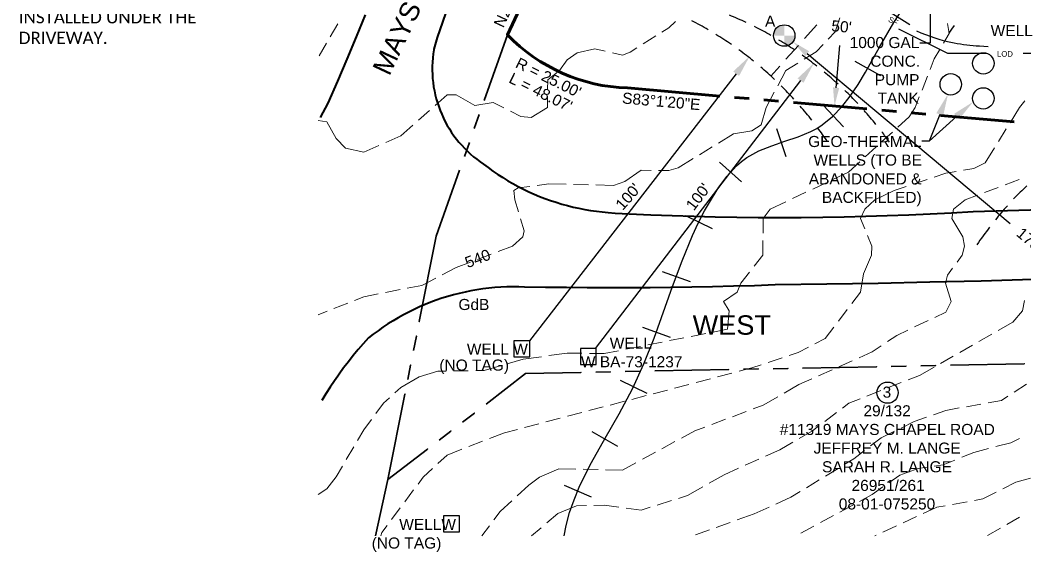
# Model space of a CAD drawing. Header units: inches. Extents: x -415 to 14109, y -1276 to 3235.
# Drawn here: x 8030 to 11391, y -1276 to 503 of the extents above; entities that cross this region are included whole.
import ezdxf

# ---------------------------------------------------------------- set-up
doc = ezdxf.new("R2010")
doc.units = ezdxf.units.IN
doc.header["$MEASUREMENT"] = 0
doc.layers.add('Contours', color=7, linetype='Continuous', true_color=0x757575)
for name, color, linetype in [('Parcels', 7, 'Continuous'), ('PDF_0', 7, 'Continuous'), ('Road_Edge_Of_Pavement', 7, 'Continuous'), ('SOIL', 7, 'Continuous'), ('Text', 7, 'Continuous'), ('Zoning', 7, 'Continuous')]:
    doc.layers.add(name, color=color, linetype=linetype)
doc.styles.add('PDF Arial', font='arial.ttf')
doc.styles.add('PDF Calibri', font='calibri.ttf')

msp = doc.modelspace()

# ---------------------------------------------------------------- hatches: boundary and pattern name
at = {"layer": 'PDF_0', "transparency": 33554559}
h = msp.add_hatch(color=256, dxfattribs=at)
h.paths.add_polyline_path([(10586.13178, 451.42816), (10586.13178, 487.26921), (10572.92631, 484.76331), (10560.77596, 476.78398), (10552.79663, 464.63363), (10550.27424, 451.42816)], flags=0)
h.paths.add_polyline_path([(10586.13178, 415.58711), (10599.32076, 418.1095), (10611.47111, 426.08883), (10619.45044, 438.23918), (10621.97283, 451.42816), (10586.13178, 451.42816)], flags=0)

# ---------------------------------------------------------------- linework, layer by layer
at = {"layer": 'Contours', "lineweight": 20}
for points in [[(10772.03046, 510.84452), (10756.40152, 463.74337), (10733.35377, 439.47565)], [(9092.54567, 490.18728), (9067.53607, 447.52092)], [(10222.98968, 498.51282), (10200.07383, 477.62477), (10177.10852, 463.14987)], [(11131.97423, 491.96779), (11137.79386, 457.79184), (11119.18091, 426.27018)], [(10156.1875, 449.97737), (10114.34546, 423.6159)], [(9055.03951, 426.18775), (9030.02991, 383.5214)], [(9987.12125, 399.10088), (9952.81342, 406.81643), (9893.62787, 393.34719), (9860.09488, 370.38187), (9834.92042, 334.16164), (9794.95781, 303.24996), (9794.57862, 269.25537)], [(10093.42444, 410.4434), (10070.47561, 395.9685), (10045.54844, 385.96136), (10011.2406, 393.67691)], [(10716.3235, 421.55512), (10693.25927, 397.30388), (10653.0164, 372.2613)], [(11106.61841, 404.98646), (11088.00546, 373.4648), (11074.12406, 338.0359)], [(10632.01294, 359.20421), (10591.75358, 334.16164), (10564.36996, 283.23569)], [(11065.10609, 315.02113), (11047.05368, 268.9751)], [(9648.16445, 209.80604), (9612.83447, 227.71008), (9551.02761, 217.60402), (9489.20426, 252.63725), (9458.30908, 252.55482), (9418.09917, 217.027)], [(9794.31484, 244.52603), (9793.93566, 210.53143), (9739.23436, 176.85007), (9705.553, 180.74082), (9670.22302, 198.64486)], [(10552.66474, 261.45738), (10525.26463, 210.53143), (10509.1411, 153.02747), (10478.24592, 132.66699), (10416.42257, 122.79174), (10365.82634, 91.64926)], [(11038.03571, 245.96033), (11024.15431, 210.53143), (11004.56867, 179.61976), (10966.66684, 145.13057)], [(11341.89334, 159.80331), (11373.43149, 210.53143), (11390.97283, 233.21648)], [(9399.56866, 200.63969), (9362.50762, 167.89805)], [(9230.6343, 83.68641), (9180.13699, 61.36406), (9118.31364, 74.04197), (9087.41846, 106.76713), (9056.50678, 162.60597), (9027.57346, 166.6451)], [(9343.9771, 151.52723), (9303.7672, 115.99941), (9253.2534, 93.67706)], [(11302.72207, 96.80944), (11328.83625, 138.79986)], [(10948.36713, 128.49597), (10911.7842, 95.22677)], [(10344.75695, 78.69108), (10302.65113, 52.77474)], [(10893.50097, 78.59217), (10856.91804, 45.30648)], [(11185.83473, 0.81015), (11220.01067, 6.6133), (11258.11034, 25.09436), (11289.66497, 75.82248)], [(10281.58173, 39.81656), (10230.9855, 8.67408), (10200.07383, -0.01416), (10166.07923, 0.18368)], [(10141.34989, 0.31557), (10107.3553, 0.52989), (10053.39588, -36.72898), (10014.63676, -50.06634), (9955.89634, -48.66501)], [(10838.63481, 28.67187), (10800.71649, -5.81731), (10748.35624, -30.59611)], [(11017.01577, -46.27451), (11063.86963, -30.49719)], [(11087.31304, -22.60029), (11127.29214, -9.13104), (11161.46808, -3.32789)], [(11325.29171, -47.79124), (11371.51909, -30.20044)], [(9735.16227, -53.41304), (9696.53504, -58.6062), (9682.01067, -67.62417), (9684.54955, -98.53584), (9696.76585, -138.39954)], [(9857.01196, -46.32397), (9798.28802, -44.93912), (9759.6608, -50.13228)], [(9931.18349, -48.08799), (9881.7413, -46.91747)], [(10726.0174, -41.18026), (10681.32325, -62.34858)], [(10855.8794, -195.24404), (10841.80017, -160.35919), (10856.25859, -129.44752), (10889.72563, -98.53584), (10953.59326, -67.62417), (10993.57236, -54.17141)], [(11255.96713, -74.15272), (11302.17802, -56.5784)], [(10658.96792, -72.91625), (10614.27377, -94.08456)], [(11164.36966, -307.36686), (11181.86154, -283.9894), (11188.78576, -253.07772), (11183.31233, -222.16605), (11146.82832, -160.35919), (11152.9447, -129.44752), (11191.8522, -98.53584), (11232.85344, -82.93987)], [(10591.91844, -104.66872), (10539.57468, -129.44752), (10515.70262, -160.35919), (10515.17506, -209.80138)], [(9704.0033, -162.04078), (9716.21959, -201.92096), (9711.83426, -222.16605), (9676.80103, -253.07772), (9629.22178, -271.1796)], [(10514.8948, -234.53072), (10514.36724, -283.9894), (10485.5658, -320.62179)], [(10812.0755, -445.52144), (10840.9264, -407.6196), (10850.96651, -345.79626), (10878.64688, -283.9894), (10879.2239, -253.07772), (10865.12818, -218.17638)], [(9606.10809, -279.98324), (9559.8972, -297.57405)], [(9536.78351, -306.37769), (9489.20426, -324.47957), (9442.28447, -348.82972)], [(11089.62111, -492.01259), (11127.29214, -474.2899), (11144.86645, -438.51479), (11125.42919, -376.70793), (11132.05666, -350.56078), (11149.56503, -327.18331)], [(9420.3413, -360.20522), (9373.4215, -384.55537), (9325.29821, -394.06793)], [(10470.28307, -340.05905), (10441.48163, -376.70793), (10429.05102, -407.6196), (10383.46661, -438.51479), (10402.09604, -469.42646), (10396.35883, -531.23332), (10347.72447, -540.82831)], [(9301.03048, -398.84893), (9252.52801, -408.42743)], [(9228.26028, -413.22492), (9180.13699, -422.73747), (9148.89559, -435.00322)], [(11389.91771, -435.16809), (11382.79566, -469.42646), (11350.71347, -507.39424), (11301.93073, -535.25596)], [(9125.88082, -444.03768), (9079.85128, -462.10658)], [(10767.16702, -504.55861), (10797.10601, -465.20599)], [(9056.83651, -471.14103), (9027.57346, -482.63193)], [(11022.4892, -523.58371), (11067.23282, -502.5308)], [(10689.02231, -580.13147), (10723.36312, -562.145), (10752.19753, -524.24316)], [(10931.48523, -572.6797), (10962.42988, -551.82462), (11000.11739, -534.10193)], [(10250.68654, -559.96882), (10202.16758, -569.53083)], [(10323.45674, -545.60931), (10274.95427, -555.18781)], [(11280.46566, -547.52171), (11237.51904, -572.05322)], [(10032.35946, -603.01435), (9983.72509, -612.60933), (9934.26641, -611.98286)], [(10105.12966, -588.67133), (10056.62718, -598.23334)], [(10177.91634, -574.31183), (10129.39738, -583.89033)], [(10602.46963, -619.59949), (10632.77131, -609.59235), (10667.11212, -591.60588)], [(10836.39268, -626.78749), (10880.03172, -607.33374), (10910.97637, -586.47867)], [(11216.05398, -584.31897), (11173.12385, -608.85047)], [(9774.54786, -623.19349), (9713.46639, -631.86525), (9659.58941, -647.13149)], [(9909.55356, -611.66962), (9860.09488, -611.04314), (9799.01342, -619.7149)], [(10532.02399, -642.86156), (10578.99324, -627.36451)], [(10768.6343, -656.97377), (10813.80656, -636.84409)], [(11151.64229, -621.11623), (11108.71216, -645.64773)], [(9455.22615, -671.20138), (9427.3974, -671.64651), (9365.57406, -691.08377), (9303.7672, -726.01808), (9283.83535, -743.97158)], [(9529.3812, -669.9814), (9479.93901, -670.78922)], [(9635.79978, -653.85787), (9581.93928, -669.10763), (9554.11053, -669.56924)], [(10434.9366, -671.97623), (10478.24592, -660.63371), (10508.5476, -650.62657)], [(10700.87591, -687.17653), (10746.04817, -667.04685)], [(11087.2471, -657.91348), (11038.46435, -685.7752), (11000.90873, -700.51389)], [(10291.42401, -709.5978), (10339.26703, -697.05178)], [(10363.18855, -690.78702), (10411.01509, -678.25748)], [(10586.01637, -744.81238), (10634.65074, -716.68688), (10678.28978, -697.23313)], [(10147.9279, -747.20288), (10195.75444, -734.67335)], [(10219.67595, -728.3921), (10267.51898, -715.86257)], [(10908.83316, -736.6517), (10862.80362, -754.7206)], [(10977.89396, -709.54834), (10931.84793, -727.61724)], [(11396.71004, -715.5823), (11355.08232, -742.25701)], [(9265.4697, -760.54024), (9245.53785, -778.49374), (9220.13257, -813.23021)], [(10004.4153, -784.80796), (10052.24184, -772.27843)], [(10076.16336, -766.01366), (10124.00639, -753.46765)], [(10482.46639, -797.88154), (10515.9664, -785.31903), (10564.61725, -757.19353)], [(10839.78885, -763.75505), (10802.21674, -778.49374), (10780.6033, -794.9305)], [(11334.26022, -755.59437), (11312.7292, -769.37685), (11268.6945, -777.29024)], [(9932.65076, -803.61874), (9980.49379, -791.07273)], [(10413.00992, -823.92978), (10459.31973, -806.56978)], [(11171.34333, -794.74916), (11127.29214, -802.64606), (11085.87874, -817.33528)], [(11244.36083, -781.64261), (11195.677, -790.38031)], [(9205.54226, -833.17855), (9180.13699, -867.89854), (9158.9357, -903.75608)], [(9789.15465, -841.22383), (9836.9812, -828.69429)], [(9860.90271, -822.42953), (9908.74574, -809.88351)], [(10343.56994, -849.97801), (10389.86326, -832.61802)], [(10760.91874, -809.9), (10721.54964, -839.8225)], [(11062.5837, -825.61137), (11021.1703, -840.31708), (10977.15208, -861.89755)], [(9600.32143, -897.04619), (9650.17577, -877.6419), (9693.48509, -866.29938)], [(9717.39011, -860.03461), (9765.23314, -847.48859)], [(10242.2456, -895.52945), (10286.90678, -871.21227), (10320.40679, -858.64977)], [(10701.88157, -854.79199), (10680.25164, -871.21227), (10636.29936, -896.73295)], [(10954.96162, -872.77846), (10910.9434, -894.37542), (10874.69019, -921.94039)], [(9531.19468, -923.95171), (9577.27368, -906.01469)], [(10177.09203, -930.99132), (10220.51675, -907.35008)], [(11373.23365, -897.30997), (11343.64088, -910.94407), (11293.78653, -924.05062)], [(9146.35671, -925.0398), (9121.19873, -967.62372)], [(9427.56227, -980.66432), (9458.30908, -952.3245), (9508.14694, -932.92021)], [(10614.91673, -909.14708), (10570.96445, -934.66775), (10523.33574, -956.08336)], [(10855.00563, -936.90988), (10818.76891, -964.49134), (10787.16481, -983.86265)], [(11269.8815, -930.33188), (11220.01067, -943.45491), (11180.21292, -959.59493)], [(10111.93847, -966.4532), (10155.36319, -942.81195)], [(10500.78259, -966.23888), (10455.69276, -986.51693)], [(11157.29707, -968.89316), (11117.48283, -985.04966), (11088.25276, -989.48445)], [(9108.60326, -988.90744), (9087.41846, -1024.76498), (9056.50678, -1065.46947), (9027.57346, -1083.70323)], [(9361.13926, -1049.18108), (9378.64763, -1025.75415), (9409.39445, -997.41433)], [(9693.1059, -1088.55018), (9732.35961, -1052.56075), (9767.42581, -1025.78712), (9832.23316, -997.89243), (9889.44037, -999.16187)], [(9914.1697, -999.68943), (9963.6119, -1000.77752)], [(9988.32475, -1001.32156), (10045.54844, -1002.57452), (10090.20962, -978.25733)], [(10433.1396, -996.67245), (10385.52738, -1018.08806), (10334.91467, -1046.74112)], [(10766.09542, -996.78785), (10723.94014, -1022.63825)], [(11063.80368, -993.21034), (11034.5736, -997.66162), (10972.75026, -1019.25858), (10936.49705, -1044.87817)], [(10702.85426, -1035.56345), (10660.69898, -1061.43034)], [(11410.21226, -1029.61193), (11361.18222, -1043.29549), (11317.08157, -1065.70028)], [(9316.70888, -1108.58095), (9346.31815, -1068.98103)], [(10313.40015, -1058.92444), (10262.78743, -1087.5775), (10232.22197, -1097.23842)], [(10639.62958, -1074.35554), (10608.02549, -1093.72686), (10557.92385, -1116.44488)], [(10916.30142, -1059.15524), (10880.03172, -1084.75835), (10837.4478, -1107.8061)], [(9615.04363, -1168.77216), (9635.61843, -1141.27313), (9674.88862, -1105.26722)], [(10208.64667, -1104.6902), (10161.49606, -1119.59375)], [(11198.00156, -1108.67987), (11149.30125, -1117.31865)], [(11295.023, -1076.89442), (11250.92234, -1099.28272), (11222.35172, -1104.36047)], [(9272.27851, -1167.98082), (9301.90425, -1128.38091)], [(9925.00115, -1121.4402), (9891.00656, -1122.06668), (9829.18321, -1148.21383), (9792.28704, -1179.30686)], [(10033.28269, -1126.91363), (9983.72509, -1120.35211), (9949.73049, -1120.97859)], [(10137.92076, -1127.04552), (10107.3553, -1136.70645), (10057.7977, -1130.14493)], [(10535.40366, -1126.66634), (10485.30202, -1149.38436), (10428.82021, -1169.57998)], [(10815.70247, -1119.57726), (10772.21181, -1143.11959)], [(11124.96758, -1121.65453), (11096.38046, -1126.7158), (11051.02686, -1147.78519)], [(10750.46648, -1154.89076), (10706.9923, -1178.43309)], [(11028.60559, -1158.20449), (10983.76306, -1179.04308)], [(11373.33257, -1159.78717), (11330.58379, -1184.63191)], [(9237.14636, -1222.66563), (9239.94902, -1211.2077), (9257.47388, -1187.78078)], [(9574.70183, -1222.66563), (9600.22251, -1188.55563)], [(9773.37734, -1195.23255), (9740.80055, -1222.66563)], [(10335.68952, -1202.88216), (10289.11594, -1219.51676)], [(10405.52518, -1177.90553), (10358.96807, -1194.55662)], [(10685.24697, -1190.20425), (10641.7563, -1213.74658)], [(10961.3253, -1189.44589), (10916.48277, -1210.28447)], [(11309.20115, -1197.06252), (11266.45237, -1221.90726)], [(10894.0615, -1220.70377), (10889.80806, -1222.66563)]]:
    msp.add_lwpolyline(points, dxfattribs=at)
at = {"layer": 'Contours', "color": 251, "lineweight": 25, "true_color": 0x545454}
msp.add_lwpolyline([(11137.57954, 459.0448), (11146.64697, 472.46458), (11155.2198, 484.45007)], dxfattribs=at)
at = {"layer": 'Parcels', "lineweight": 90}
msp.add_lwpolyline([(9816.52179, 788.63742), (9660.44669, 453.98353, 0.196040923), (10062.16655, 275.89931), (10370.37654, 248.92785)], format="xyb", dxfattribs=at)
at = {"layer": 'Parcels', "lineweight": 35}
for points in [[(9582.38441, 233.56269), (9660.4302, 453.96704)], [(9549.3625, 140.33308), (9565.8817, 186.93964)], [(9516.35708, 47.10347), (9532.85979, 93.71003)], [(9421.79209, -219.92392), (9365.17839, -505.95994), (9421.79209, -219.92392), (9499.83788, 0.48043)]]:
    msp.add_lwpolyline(points, dxfattribs=at)
at = {"layer": 'Parcels', "lineweight": 90}
for points in [[(10419.63739, 244.60846), (10468.89823, 240.30555)], [(10518.15907, 235.98616), (10567.41991, 231.66677)], [(10616.69724, 227.36387), (10863.00145, 205.79988)], [(10912.2623, 201.48049), (10961.53962, 197.17759)], [(11010.80047, 192.8582), (11060.06131, 188.55529)], [(11109.32215, 184.2359), (11355.64285, 162.67192)]]:
    msp.add_lwpolyline(points, dxfattribs=at)
at = {"layer": 'Parcels', "lineweight": 35}
for points in [[(9345.97194, -602.98138), (9355.5834, -554.4789)], [(9326.78197, -700.00282), (9336.37695, -651.50034)], [(10054.38505, -672.88298), (10103.82725, -671.91029)], [(10153.26944, -670.95409), (10400.48039, -666.15659)], [(10449.92258, -665.20039), (10499.36477, -664.22771)], [(10548.80696, -663.27151), (10598.24915, -662.3153)], [(10647.69135, -661.3591), (10894.9023, -656.54513)], [(10944.34449, -655.58892), (10993.78668, -654.63272)], [(11043.22887, -653.67652), (11092.67106, -652.70383)], [(11142.11325, -651.74763), (11389.32421, -646.95014)], [(9588.81404, -781.46126), (9721.26438, -679.34558), (9906.05848, -675.76806), (9721.26438, -679.34558)], [(9955.50067, -674.79538), (10004.94286, -673.83918)], [(9219.04448, -1222.66563), (9260.57329, -1034.55779), (9393.00714, -932.44211), (9260.57329, -1034.55779), (9317.1705, -748.52178), (9260.57329, -1034.55779)], [(9510.48798, -841.8503), (9549.65925, -811.66402)], [(9432.16192, -902.25583), (9471.3332, -872.05307)]]:
    msp.add_lwpolyline(points, close=True, dxfattribs=at)
at = {"layer": 'PDF_0', "lineweight": 25}
for points in [[(11074.00866, 581.22422), (11073.97568, 426.3691), (11039.94811, 426.3691)], [(10425.29216, 323.69288), (9734.27201, -570.47054)], [(10640.65173, 300.51325), (9953.50584, -595.94176)], [(11106.45355, 187.13748), (11070.8433, 98.45807), (11046.75693, 98.45807)], [(11162.75401, 180.34515), (11070.8433, 98.45807)]]:
    msp.add_lwpolyline(points, dxfattribs=at)
at = {"layer": 'PDF_0', "lineweight": 30}
for points in [[(10654.10449, 440.97589), (10695.48491, 486.89003)], [(10968.39789, 473.32187), (11132.15557, 392.29207), (11261.77028, 392.29207)], [(10592.03385, 372.09644), (10633.41427, 418.01058)], [(11239.18415, 416.41142), (11268.06802, 414.20226)], [(11385.40049, 392.29207), (11632.64441, 392.29207)], [(10541.43762, 315.96084), (10571.34363, 349.13113)]]:
    msp.add_lwpolyline(points, dxfattribs=at)
at = {"layer": 'PDF_0', "lineweight": 25}
for points in [[(9682.14256, -623.52322), (9735.17875, -623.52322), (9735.17875, -570.47054), (9682.14256, -570.47054)], [(9904.29446, -648.99443), (9957.34713, -648.99443), (9957.34713, -595.94176), (9904.29446, -595.94176)], [(9446.75223, -1208.76774), (9499.80491, -1208.76774), (9499.80491, -1155.71507), (9446.75223, -1155.71507)]]:
    msp.add_lwpolyline(points, close=True, dxfattribs=at)
at = {"layer": 'PDF_0', "lineweight": 30}
for centre, radius in [((10586.12579, 451.44148), 35.85156), ((11252.23667, 358.09306), 35.83648), ((11143.3344, 288.05341), 35.84222), ((11252.13364, 241.06901), 35.83238)]:
    msp.add_circle(centre, radius, dxfattribs=at)
at = {"layer": 'PDF_0', "lineweight": 25}
msp.add_circle((10931.76791, -743.45701), 35.48077, dxfattribs=at)
at = {"layer": 'PDF_0', "lineweight": 30}
for centre, radius, start, end in [((9932.82342, -620.98434), 1233.63268, 64.73627962, 67.60763472), ((9707.95153, -592.64652), 1232.89744, 59.62172124, 62.49433133), ((9934.34006, -618.47034), 1230.71125, 60.43412172, 63.31168778), ((9710.74565, -588.70019), 1228.0785, 55.31522503, 58.19903762), ((9933.89029, -620.00546), 1232.27099, 56.13980977, 59.01387381), ((9701.14726, -602.66659), 1245.03645, 51.05066047, 53.89529112), ((9932.62755, -622.27439), 1234.86129, 51.84767306, 54.71568923), ((9708.25531, -593.45192), 1233.39311, 46.73095169, 49.60256215), ((9931.3961, -623.90302), 1236.90425, 47.55392433, 50.41764393), ((9707.00143, -595.00649), 1235.38645, 42.43809772, 45.30467198), ((9932.23725, -622.97644), 1235.65209, 43.2541727, 46.12092184), ((9709.43508, -593.01535), 1232.24535, 38.13488687, 41.00871761), ((9935.22477, -620.41555), 1231.71961, 38.9503684, 41.82540732), ((9698.4776, -601.42566), 1246.06579, 34.03163059, 36.70641335), ((9938.22784, -618.55199), 1228.2127, 35.50045623, 37.52863055), ((12244.24164, -936.08188), 1224.71335, 133.7617362, 136.65369245), ((12248.73411, -940.91393), 1231.28618, 138.07186108, 140.9483119), ((12248.77278, -941.44268), 1231.63681, 142.3682258, 145.76147224)]:
    msp.add_arc(centre, radius, start, end, dxfattribs=at)
for points in [[(11028.111, 467.32088), (11069.11293, 449.80182), (11111.00293, 435.17599), (11154.36509, 426.84376)], [(11154.36252, 426.8472), (11182.23656, 421.48813), (11210.71623, 418.73264), (11239.19713, 416.41753)]]:
    msp.add_open_spline(points, degree=3, dxfattribs=at)
at = {"layer": 'PDF_0', "transparency": 33554559}
for points in [[(10415.51583, 331.26006), (10470.66225, 382.38385), (10435.08498, 316.14219)], [(10630.84242, 308.04746), (10685.79101, 359.40205), (10650.47752, 293.01202)], [(11094.97914, 191.75362), (11134.10095, 255.98395), (11117.92796, 182.53782)], [(11154.54387, 189.57744), (11218.14773, 229.68842), (11170.98064, 171.11286)]]:
    msp.add_solid(points, dxfattribs=at)
at = {"layer": 'Road_Edge_Of_Pavement', "lineweight": 40}
for points in [[(9527.12258, 737.89282), (9424.8915, 444.438), (9414.55463, 406.15698), (9413.96113, 403.96432), (9411.93332, 390.33021), (9410.40011, 376.59718), (9409.34499, 362.83118), (9408.80094, 349.0487), (9408.71851, 335.24973), (9409.16364, 321.45076), (9410.11984, 307.66827), (9411.53765, 293.95173), (9413.45006, 280.30114), (9415.87353, 266.7), (9418.77511, 253.23075), (9422.15478, 239.86043), (9426.01256, 226.63847), (9430.34844, 213.53192), (9435.14593, 200.60672), (9440.42152, 187.87936), (9446.12576, 175.33334), (9452.30809, 163.00164), (9458.90258, 150.91724), (9465.95869, 139.06364), (9473.41046, 127.49031), (9481.27439, 116.18076), (9489.56696, 105.16796), (9498.22223, 94.45191), (9507.27317, 84.06559), (9516.67032, 73.99251), (9526.44665, 64.29861), (9536.56919, 54.93443), (9547.00497, 45.94944), (9557.78696, 37.34363), (9568.86571, 29.14997), (9580.20823, 21.35199), (9595.90312, 9.39948), (9611.89476, -2.1244), (9628.18315, -13.2526), (9644.73532, -23.96864), (9661.56775, -34.25605), (9678.66397, -44.09833), (9695.97451, -53.51196), (9713.54882, -62.48047), (9731.32098, -71.00385), (9749.34042, -79.04912), (9767.52473, -86.66576), (9785.90687, -93.8043), (9804.47036, -100.48122), (9823.19871, -106.66355), (9842.05895, -112.38427), (9861.08406, -117.62689), (9880.22457, -122.37493), (9899.46399, -126.61189), (9918.83531, -130.40372), (9938.25608, -133.66799), (9957.79226, -136.45416), (9977.39438, -138.72926), (9997.02947, -140.52626), (10020.63775, -142.57055), (10044.29548, -144.10377), (10068.00268, -145.1424), (10139.84965, -148.40668), (10211.72959, -151.19285), (10283.62602, -153.45146), (10355.52245, -155.23197), (10427.43537, -156.50141), (10499.36477, -157.25978), (10571.2612, -157.49059), (10643.17412, -157.25978), (10715.07055, -156.50141), (10786.95049, -155.24846), (10858.79747, -153.48443), (10930.66092, -151.22582), (11002.49141, -148.47262), (11074.28892, -145.19186), (11146.05346, -141.41652), (11217.78503, -137.1301), (11944.86056, -116.43988)], [(9035.27253, 176.60278), (9060.84266, 225.02282), (9092.84243, 298.66679), (9124.33112, 372.52508), (9155.34171, 446.5977), (9185.82474, 520.90112)], [(11417.63106, -365.39838), (11245.30054, -370.03101), (11072.98651, -374.15257), (10900.67248, -377.71359), (10728.35845, -380.74706), (10556.0609, -383.25296), (10486.32417, -385.57752), (10416.53797, -387.57235), (10346.73529, -389.25395), (10276.91613, -390.6223), (10207.08048, -391.66094), (10137.21185, -392.38633), (10067.32674, -392.782), (9997.45812, -392.88092), (9927.55652, -392.65011), (9857.67141, -392.10606), (9787.76981, -391.24878), (9717.90119, -390.06177), (9697.87042, -389.4353), (9677.82317, -389.31989), (9657.79241, -389.73205), (9637.76164, -390.65528), (9617.78034, -392.07309), (9597.81552, -394.03495), (9577.91664, -396.4914), (9558.1002, -399.45892), (9538.36619, -402.93752), (9518.71461, -406.9107), (9499.16194, -411.39495), (9479.75766, -416.37379), (9460.46877, -421.8637), (9441.32826, -427.83172), (9422.33613, -434.29432), (9403.52535, -441.2515), (9384.9124, -448.67031), (9366.4808, -456.56721), (9348.24703, -464.94221), (9330.24408, -473.76234), (9312.48841, -483.06057), (9294.96355, -492.82042), (9277.68599, -503.00891), (9260.68869, -513.64252), (9243.97166, -524.72126), (9227.53489, -536.19568), (9211.41136, -548.09873), (9195.58458, -560.41394), (9178.12567, -579.8512), (9161.04594, -599.61819), (9144.39485, -619.73138), (9128.15592, -640.19079), (9112.31266, -660.97992), (9096.91452, -682.08229), (9092.43027, -688.47894), (9081.96152, -703.4979), (9067.42067, -725.21026), (9053.34143, -747.21937), (9039.70732, -769.52523)]]:
    msp.add_lwpolyline(points, dxfattribs=at)
at = {"layer": 'SOIL', "lineweight": 25}
for points in [[(9850.28558, -1222.66563), (9856.69872, -1188.02807), (9868.38746, -1144.80119), (9883.1756, -1102.26672), (9900.56857, -1060.27631), (9920.12123, -1018.76399), (9941.35549, -977.56491), (9987.03882, -895.74377), (10033.90916, -813.88966), (10078.22414, -731.07935), (10116.98325, -646.60393), (10150.92839, -560.79313), (10212.5539, -387.88559), (10244.2734, -302.19019), (10279.30663, -217.87963), (10298.69443, -176.48272), (10319.6814, -135.67931), (10342.49833, -95.58481), (10367.42551, -56.29813), (10394.97399, -18.67657), (10426.01755, 15.25209), (10443.13026, 30.18861), (10461.44645, 43.44353), (10480.93317, 55.01686), (10501.37609, 65.20535), (10544.30622, 82.51589), (10588.63768, 97.63376), (10632.68888, 112.86703), (10674.84416, 130.4908), (10694.69357, 140.89361), (10713.48787, 152.71424), (10748.02652, 180.36164), (10779.07008, 212.64167), (10807.26152, 248.66407), (10833.2603, 287.55508), (10857.70937, 328.40794), (10904.57971, 412.53715), (10952.53815, 494.68802), (11002.60681, 573.55812)], [(10922.71456, 540.53621), (11006.79431, 488.45622)], [(10822.11561, 365.83168), (10908.35506, 317.41163)], [(10716.25756, 218.3459), (10784.08189, 146.36704)], [(10559.78679, 140.15173), (10591.39088, 46.42754)], [(10369.42034, 27.69919), (10443.65782, -37.65221)], [(10256.2424, -150.74772), (10345.02073, -194.35379)], [(10178.04823, -337.83341), (10271.01406, -371.54774)], [(10111.75712, -524.16073), (10204.70646, -557.94101)], [(10037.53613, -701.8163), (10126.39689, -745.25751)], [(9942.87222, -873.35548), (10028.79843, -922.35254)], [(9849.74153, -1053.15426), (9940.77847, -1091.79797)]]:
    msp.add_lwpolyline(points, dxfattribs=at)
at = {"layer": 'Zoning', "lineweight": 25}
for points in [[(10615.36186, 430.70497), (10615.36186, 430.70497)], [(10759.73174, 276.88849), (10772.0964, 418.2249)], [(10662.77624, 391.03912), (11341.53064, -177.09271)], [(10753.68129, 215.36189), (10754.34074, 215.31244)]]:
    msp.add_lwpolyline(points, dxfattribs=at)
at = {"layer": 'Zoning', "transparency": 33554559}
for points in [[(10669.38722, 398.93602), (10615.37834, 430.72146), (10656.16527, 383.14221)], [(10749.4773, 277.79523), (10754.34074, 215.31244), (10770.00265, 275.99823)]]:
    msp.add_solid(points, dxfattribs=at)

# ---------------------------------------------------------------- texts
at = {"layer": 'Text', "attachment_point": 7, "style": 'PDF Arial'}
for s, insert, char_height, rotation in [("N27°9'E", (9646.81667, 474.64118), 37.071906, 64.99710949), ('MAYS', (9266.21977, 312.77026), 64.875836, 64.8449815), ('SF', (10931.90375, 498.95255), 18.535953, 333.13418347), ("50'", (10742.54065, 465.57598), 37.071906, 354.99999885), ("R = 25.00'", (9683.52384, 345.91898), 37.071906, 333.79988661), ("L = 48.07'", (9661.64125, 295.19273), 37.071906, 333.79988661), ('S83°1\'20"E', (10042.72724, 223.79658), 37.071906, 354.9971099), ("100'", (10046.32529, -136.1773), 37.071906, 48.754683), ("100'", (10283.9415, -137.71562), 37.071906, 52.65821448), ("175'±", (11359.28029, -216.41874), 37.071906, 320), ('540', (9527.0854, -327.66295), 37.071906, 20.84116534)]:
    msp.add_mtext(s, dxfattribs=dict(at, insert=insert, char_height=char_height, rotation=rotation))
at = {"layer": 'Text', "attachment_point": 7}
for s, insert, char_height, style in [('INSTALLED UNDER THE', (8025.80337, 491.611), 40.796157, 'PDF Calibri'), ('A', (10521.93489, 480.72065), 37.07191, 'PDF Arial'), ('WELL', (11276.71589, 449.31707), 37.071906, 'PDF Arial'), ('DRIVEWAY.', (8025.80337, 422.69228), 40.796157, 'PDF Calibri'), ('1000 GAL', (10805.02162, 408.94945), 37.071906, 'PDF Arial'), ('CONC.', (10873.93253, 346.50435), 37.071906, 'PDF Arial'), ('LOD', (11298.02877, 380.36483), 18.535953, 'PDF Arial'), ('PUMP', (10888.95348, 284.68976), 37.071906, 'PDF Arial'), ('TANK', (10898.29984, 223.50736), 37.071906, 'PDF Arial'), ('GEO-THERMAL', (10666.11073, 77.81644), 37.0719065, 'PDF Arial'), ('WELLS (TO BE', (10684.24714, 5.10449), 37.0719065, 'PDF Arial'), ('ABANDONED &', (10668.29897, -47.30136), 37.0719065, 'PDF Arial'), ('BACKFILLED)', (10712.10079, -119.78571), 37.0719065, 'PDF Arial'), ('GdB', (9496.28278, -467.54036), 37.071906, 'PDF Arial'), ('WEST', (10279.91925, -550.62105), 64.875836, 'PDF Arial'), ('WELL', (10002.57581, -596.49719), 37.071906, 'PDF Arial'), ('WELL W', (9524.5362, -616.42247), 37.071906, 'PDF Arial'), ('(NO TAG)', (9432.519, -680.95037), 37.071906, 'PDF Arial'), ('W BA-73-1237', (9906.11253, -659.11762), 37.0719065, 'PDF Arial'), ('3', (10915.35449, -760.81056), 37.07191, 'PDF Arial'), ('29/132', (10851.13531, -823.21858), 37.071906, 'PDF Arial'), ('#11319 MAYS CHAPEL ROAD', (10571.13375, -885.66368), 37.0719065, 'PDF Arial'), ('JEFFREY M. LANGE', (10684.40281, -948.08349), 37.0719065, 'PDF Arial'), ('SARAH R. LANGE', (10712.66444, -1010.52859), 37.0719065, 'PDF Arial'), ('26951/261', (10811.33908, -1072.9366), 37.071906, 'PDF Arial'), ('08-01-075250', (10768.68701, -1134.89955), 37.0719065, 'PDF Arial'), ('WELLW', (9298.28668, -1203.00174), 37.071906, 'PDF Arial'), ('(NO TAG)', (9206.26948, -1276.34588), 37.071906, 'PDF Arial')]:
    msp.add_mtext(s, dxfattribs=dict(at, insert=insert, char_height=char_height, style=style))

doc.saveas('drawing.dxf')
